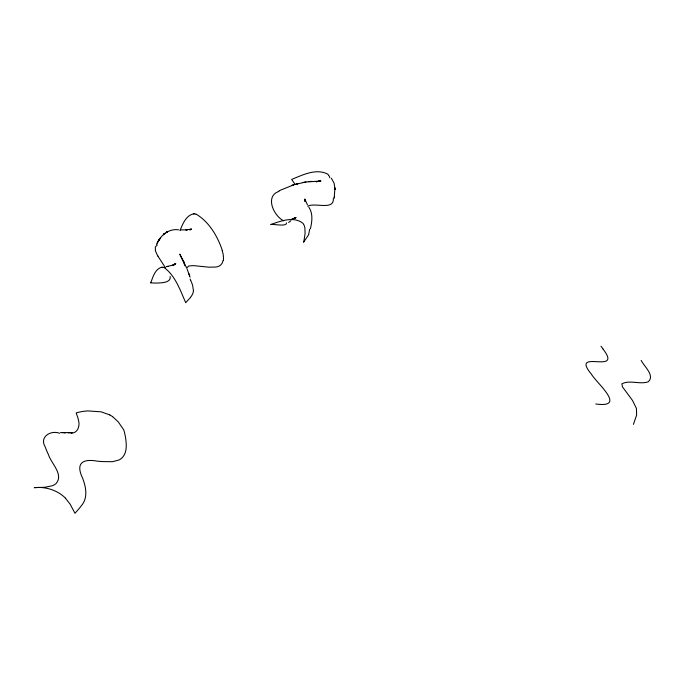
<?xml version="1.0" encoding="UTF-8"?>
<svg xmlns="http://www.w3.org/2000/svg" width="685" height="685" viewBox="0 0 685 685"><rect width="100%" height="100%" fill="white"/><g stroke="black" fill="none" stroke-linecap="round" stroke-linejoin="round"><path stroke-width="1.03" d="M305.005 201.219L304.808 199.018L307.462 204.918M335.016 189.488L334.939 187.887L334.212 197.777M193.393 290.474L192.665 285.568A70.846 46.589 6 0 0 191.68 282.725L190.85 280.722M334.16 198.136L334.4 196.621M223.173 260.454L222.094 263.323L220.476 265.206A9.992 6.413 9.8 0 1 219.32 265.951A10.814 6.936 9.8 0 1 215.861 267.056L208.891 267.176L194.66 265.737A34.961 23.042 9 0 0 192.836 265.643L188.777 265.977L186.714 268.015M310.399 228.696C312.095 221.657 313.156 213.497 308.832 207.161M150.76 282.837C152.918 277.04 154.964 269.214 161.591 267.227M179.958 230.648C182.647 224.192 185.763 215.775 193.29 213.9M633.445 424.375L636.613 415.059L636.442 408.466L632.52 400.46L622.485 386.888L621.877 383.84C629.695 379.644 639.773 384.739 648.233 381.81C655.211 375.568 644.106 366.432 641.143 360.396M156.54 244.391C160.213 235.717 168.656 228.251 178.657 229.835M157.225 243.081L159.1 239.921L157.961 241.762L158.286 241.223M174.709 264.787L175.565 263.699L173.759 264.77M190.601 297.333L185.712 302.701C180.275 290.38 175.6 276.295 164.546 267.844M190.327 229.561L189.822 229.989L191.552 229.047L185.9 229.954L187.245 229.869L180.489 229.886M288.633 222.479L290.911 220.716M175.026 264.145L175.78 263.579L173.785 264.761L175.129 264.093M294.045 218.618L295.089 218.018L293.48 218.892M296.151 217.445L292.82 218.78M157.327 244.913L155.332 246.985L155.409 250.385M279.06 190.764L293.411 184.967M173.879 264.718L172.483 265.249L174.101 264.615M172.654 265.189L166.66 266.619M292.709 185.207L291.724 185.524L294.404 184.667M307.788 206.236C314.355 202.169 334.426 210.86 333.304 198.444M293.985 218.412L295.141 218.078L291.93 218.994M295.124 184.445L305.964 181.987L320.923 181.045M296.836 183.957L297.838 183.674L296.117 184.154M316.778 181.628L316.187 181.773L319.441 181.157L317.155 181.534M279.026 191.38C264.641 195.953 273.538 215.903 283.633 220.775M168.21 266.345L166.472 266.653M71.334 433.194C77.962 433.108 80.162 425.522 78.458 420.162A87.706 62.969 -3.1 0 0 77.867 417.73L76.181 412.935A67.216 40.107 28.4 0 1 87.774 410.906L101.234 411.848L109.754 414.913M303.104 182.475L305.964 181.987M318.816 181.26L320.674 181.037L319.287 181.165M308.875 181.611L312.017 181.354M72.208 432.68L60.511 432.569M68.235 432.757L71.642 432.74M194.112 213.866L194.369 213.874A6.747 4.941 34.5 0 1 194.711 213.9M64.073 432.663L65.486 432.706L61.898 432.586M59.689 433.28C50.647 429.837 39.096 436.987 45.21 446.928A130.321 96.576 6.4 0 0 48.352 454.403C51.152 463.539 63.988 474.388 56.059 483.576A12.784 9.641 -2.2 0 1 52.206 485.759L45.176 487.24L34.25 487.669C44.611 486.53 55.553 489.552 63.525 496.342A15.258 7.475 44.5 0 1 64.476 497.207L65.34 498.063M595.804 403.979C627.177 408.337 597.046 383.6 591.301 374.053C569.509 347.689 623.71 375.722 603.108 349.187M162.696 267.244L162.919 267.278A6.259 3.922 49.4 0 1 163.21 267.347M196.047 214.157L195.251 213.977A6.841 5.009 34.5 0 0 194.814 213.908M164.246 267.707L163.706 267.492A6.285 3.939 49.4 0 0 163.295 267.364M196.261 214.217C209.199 221.957 217.642 236.342 222.351 250.564M109.763 414.922L110.533 415.341A16.517 10.061 29.6 0 1 111.569 415.975L112.631 416.677M112.674 416.711L118.197 421.797L123.839 430.034A116.51 85.197 -2.8 0 1 125.552 437.578C126.571 444.496 127.307 453.153 121.579 458.299A14.745 11.08 2.2 0 1 118.976 459.978L112.563 461.699L103.152 461.604A93.014 66.71 3.4 0 1 97.33 461.159C82.303 458.445 75.496 463.428 82.594 478.121C86.027 487.078 88.228 498.192 81.087 506.052A99.779 73.774 -4.5 0 1 79.203 508.527L74.965 513.288L70.135 504.177L65.4 498.123M286.561 222.89C286.673 227.043 273.794 223.867 270.746 224.517C280.636 221.101 293.702 215.938 302.898 223.293A5.583 3.982 49.1 0 1 303.763 224.552M331.334 178.194L334.075 183.152L334.999 189.137M165.41 267.664L157.884 256.087M295.021 184.214L291.63 179.427C302.582 175.009 316.033 168.133 327.524 174.05A5.797 4.649 31.6 0 1 328.56 175.129M186.585 267.792L179.821 254.178L182.886 260.617M184.077 262.175L183.083 260.189M304.046 225.117L304.508 226.35A13.049 9.256 49.2 0 1 304.919 228.208L305.065 233.551L304.123 239.87A92.732 63.38 51.6 0 1 303.549 242.276L308.618 234.775L309.697 229.21M190.147 279.12L190.678 280.319M183.203 261.362L184.95 265.797M187.099 269.025L190.062 277.134M188.837 273.606L189.634 275.884M304.953 199.72L305.022 201.27L304.971 199.84M170.171 276.517C171.147 281.595 164.691 282.537 161.035 282.845A37.975 24.3 7.5 0 1 150.76 282.819M328.834 175.523A6.576 5.283 31.6 0 1 329.04 175.865L329.476 176.756A11.688 9.35 31.8 0 1 329.845 177.809M600.985 346.233A58.662 37.324 24.3 0 1 603.211 349.17M222.188 250.573A56.05 35.706 8.2 0 1 223.387 260.488M193.53 290.491A27.417 18.033 7.8 0 1 190.533 297.299M162.071 267.201A7.201 4.512 49.4 0 1 162.431 267.218M157.927 256.079A51.469 32.632 9.6 0 1 155.341 250.393M193.393 213.891A7.287 5.334 34.5 0 1 193.804 213.866M159.596 239.185L158.749 240.461L160.41 238.037L159.596 239.185M163.895 234.227L163.381 234.681L164.443 233.756L163.895 234.227M164.469 233.739L163.92 234.193L164.999 233.302L164.469 233.739M190.91 229.218L190.37 229.561L190.927 229.252M166.738 232.147L166.147 232.498L167.363 231.778L166.763 232.121"/></g></svg>
